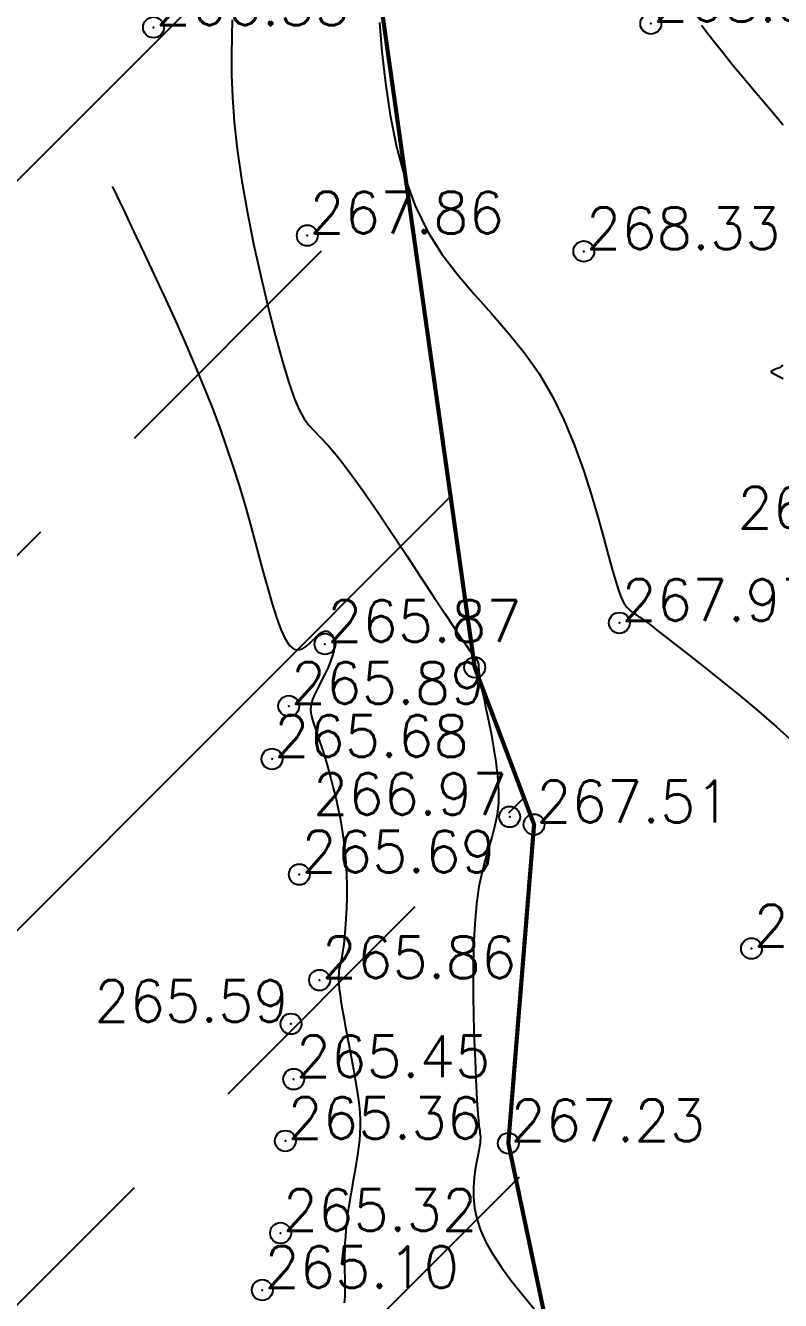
# Model space of a CAD drawing. Header units: millimetres. Extents: x 524954 to 526204, y 9523489 to 9524010.
# Drawn here: x 525380.55 to 525398.65, y 9523552.18 to 9523582.74 of the extents above; entities that cross this region are included whole.
import ezdxf
from ezdxf.enums import TextEntityAlignment as Align

# ---------------------------------------------------------------- set-up
doc = ezdxf.new("R2010")
doc.units = ezdxf.units.MM
doc.header["$PDMODE"] = 32
doc.header["$PDSIZE"] = 0.5
doc.linetypes.add('ACAD_ISO12W100', pattern=[21, 12, -3, 0, -3, 0, -3])
for name, color, linetype in [('Arbre', 34, 'ACAD_ISO12W100'), ('Bord Fleuve', 4, 'ACAD_ISO12W100'), ('CN_01_00', 3, 'Continuous'), ('CN_02_00', 4, 'Continuous'), ('TopoAlt', 3, 'Continuous'), ('TOPOJIS', 7, 'Continuous')]:
    doc.layers.add(name, color=color, linetype=linetype)
doc.styles.add('Simplex 1.0', font='Simplex.shx', dxfattribs={"width": 0.99, "height": 1})

# ---------------------------------------------------------------- blocks, each defined once
blk = doc.blocks.new('TCPOINT M')
at = {"color": 0}
blk.add_point((0, 0), dxfattribs=at)
at = {"layer": 'TopoAlt', "style": 'Simplex 1.0', "width": 0.99}
blk.add_attdef('ALT', (0.15, 0.15), '', height=1, dxfattribs=at)
blk = doc.blocks.new('v088')
at = {"color": 3, "linetype": 'Continuous'}
for p, q in [((-3.898, 3.83), (-3.785, 3.887)), ((-3.897, 3.791), (-3.898, 3.83)), ((-3.821, 3.747), (-3.897, 3.791)), ((-3.729, 3.697), (-3.821, 3.747)), ((-3.785, 3.887), (-3.688, 3.915)), ((-3.621, 3.641), (-3.729, 3.697)), ((-3.688, 3.915), (-3.621, 3.967))]:
    blk.add_line(p, q, dxfattribs=at)

msp = doc.modelspace()

# ---------------------------------------------------------------- hatches: boundary and pattern name
at = {"layer": 'Bord Fleuve', "ltscale": 0.5}
h = msp.add_hatch(dxfattribs=at)
h.set_pattern_fill('ANSI33', color=135, scale=2, style=0)
h.paths.add_polyline_path([(525394.875, 9523547.688), (525386.855, 9523539.684), (525374.857, 9523528.592), (525359.402, 9523533.054), (525302.267, 9523541.753), (525253.226, 9523571.678), (525189.199, 9523592.989), (525146.601, 9523610.427), (525134.908, 9523628.389), (525130.258, 9523644.878), (525129.915, 9523646.053), (525134.923, 9523646.805), (525141.4, 9523651.378), (525145.39, 9523652.194), (525150.779, 9523654.113), (525153.673, 9523654.734), (525157.062, 9523656.215), (525170.428, 9523659.554), (525190.68, 9523663.166), (525195.533, 9523671.037), (525214.046, 9523677.393), (525226.978, 9523684.419), (525241.856, 9523699.409), (525259.549, 9523697.749), (525263.742, 9523702.788), (525265.599, 9523705.429), (525271.397, 9523709.575), (525278.663, 9523713.162), (525282.299, 9523718.359), (525286.813, 9523721.853), (525297.974, 9523715.602), (525305.783, 9523711.053), (525316.348, 9523705.233), (525323.457, 9523701.143), (525333.272, 9523695.625), (525364.282, 9523678.524), (525367.141, 9523669.609), (525369.992, 9523664.673), (525374.256, 9523657.439), (525374.878, 9523649.759), (525376.197, 9523640.514), (525378.821, 9523632.503), (525377.801, 9523621.191), (525377.159, 9523606.875), (525382.451, 9523599.216), (525388.758, 9523585.471), (525391.317, 9523567.355), (525392.74, 9523563.589), (525392.123, 9523555.946)])

# ---------------------------------------------------------------- linework, layer by layer
at = {"layer": 'Bord Fleuve', "ltscale": 0.35, "const_width": 0.1, "flags": 128}
msp.add_lwpolyline([(525364.282, 9523678.524), (525367.141, 9523669.609), (525369.992, 9523664.673), (525374.256, 9523657.439), (525374.878, 9523649.759), (525376.197, 9523640.514), (525378.821, 9523632.503), (525377.801, 9523621.191), (525377.159, 9523606.875), (525382.451, 9523599.216), (525388.758, 9523585.471), (525391.317, 9523567.355), (525392.74, 9523563.589), (525392.123, 9523555.946), (525394.064, 9523546.741)], dxfattribs=at)
at = {"layer": 'CN_01_00', "flags": 128}
for points, elevation in [([(525385.504, 9523582.875), (525385.494, 9523582.478), (525385.486, 9523582.041), (525385.488, 9523581.558), (525385.507, 9523581.023), (525385.548, 9523580.43), (525385.62, 9523579.774), (525385.725, 9523579.054), (525385.86, 9523578.29), (525386.016, 9523577.507), (525386.187, 9523576.73), (525386.363, 9523575.985), (525386.539, 9523575.296), (525386.707, 9523574.688), (525386.858, 9523574.186), (525386.989, 9523573.808), (525387.106, 9523573.531), (525387.218, 9523573.328), (525387.335, 9523573.17), (525387.466, 9523573.026), (525387.621, 9523572.869), (525387.809, 9523572.669), (525388.039, 9523572.398), (525388.317, 9523572.034), (525388.634, 9523571.592), (525388.976, 9523571.097), (525389.33, 9523570.572), (525389.682, 9523570.041), (525390.02, 9523569.526), (525390.33, 9523569.053), (525390.598, 9523568.644), (525390.814, 9523568.317), (525390.983, 9523568.068), (525391.11, 9523567.884), (525391.202, 9523567.755), (525391.265, 9523567.67), (525391.307, 9523567.617), (525391.333, 9523567.586), (525391.35, 9523567.565), (525391.364, 9523567.545), (525391.376, 9523567.523), (525391.385, 9523567.501), (525391.393, 9523567.478), (525391.399, 9523567.454), (525391.404, 9523567.43), (525391.407, 9523567.404), (525391.409, 9523567.378), (525391.41, 9523567.35), (525391.412, 9523567.314), (525391.416, 9523567.266), (525391.424, 9523567.199), (525391.438, 9523567.108), (525391.459, 9523566.985), (525391.49, 9523566.825), (525391.532, 9523566.622), (525391.585, 9523566.372), (525391.646, 9523566.084), (525391.71, 9523565.767), (525391.771, 9523565.431), (525391.824, 9523565.087), (525391.863, 9523564.744), (525391.885, 9523564.414), (525391.883, 9523564.105), (525391.854, 9523563.824), (525391.803, 9523563.563), (525391.735, 9523563.309), (525391.657, 9523563.048), (525391.574, 9523562.768), (525391.493, 9523562.456), (525391.419, 9523562.099), (525391.359, 9523561.684), (525391.317, 9523561.205), (525391.291, 9523560.674), (525391.28, 9523560.112), (525391.28, 9523559.537), (525391.29, 9523558.969), (525391.305, 9523558.427), (525391.324, 9523557.93), (525391.344, 9523557.498), (525391.362, 9523557.145), (525391.378, 9523556.867), (525391.393, 9523556.652), (525391.406, 9523556.491), (525391.418, 9523556.374), (525391.428, 9523556.292), (525391.436, 9523556.233), (525391.443, 9523556.189), (525391.449, 9523556.15), (525391.453, 9523556.11), (525391.453, 9523556.067), (525391.451, 9523556.016), (525391.444, 9523555.952), (525391.432, 9523555.873), (525391.414, 9523555.772), (525391.39, 9523555.647), (525391.361, 9523555.495), (525391.33, 9523555.317), (525391.304, 9523555.115), (525391.289, 9523554.894), (525391.291, 9523554.655), (525391.315, 9523554.401), (525391.368, 9523554.135), (525391.456, 9523553.86), (525391.584, 9523553.578), (525391.749, 9523553.287), (525391.95, 9523552.984), (525392.185, 9523552.667), (525392.45, 9523552.334), (525392.744, 9523551.981)], 267), ([(525396.751, 9523582.749), (525396.903, 9523582.55), (525397.078, 9523582.326), (525397.278, 9523582.075), (525397.507, 9523581.793), (525397.768, 9523581.478), (525398.062, 9523581.129), (525398.38, 9523580.753), (525398.714, 9523580.358)], 269)]:
    msp.add_lwpolyline(points, dxfattribs=dict(at, elevation=elevation))
at = {"layer": 'CN_02_00', "flags": 128}
for points, elevation in [([(525389.032, 9523582.813), (525389.092, 9523582.109), (525389.176, 9523581.361), (525389.291, 9523580.594), (525389.443, 9523579.832), (525389.639, 9523579.099), (525389.886, 9523578.419), (525390.187, 9523577.81), (525390.532, 9523577.262), (525390.91, 9523576.761), (525391.309, 9523576.29), (525391.716, 9523575.834), (525392.119, 9523575.377), (525392.505, 9523574.903), (525392.863, 9523574.397), (525393.183, 9523573.849), (525393.465, 9523573.27), (525393.712, 9523572.675), (525393.927, 9523572.082), (525394.112, 9523571.507), (525394.27, 9523570.965), (525394.405, 9523570.475), (525394.519, 9523570.051), (525394.614, 9523569.706), (525394.693, 9523569.434), (525394.759, 9523569.226), (525394.815, 9523569.072), (525394.861, 9523568.96), (525394.901, 9523568.882), (525394.938, 9523568.828), (525394.973, 9523568.787), (525395.009, 9523568.751), (525395.045, 9523568.719), (525395.081, 9523568.69), (525395.117, 9523568.663), (525395.152, 9523568.639), (525395.185, 9523568.617), (525395.217, 9523568.597), (525395.246, 9523568.578), (525395.274, 9523568.56), (525395.308, 9523568.536), (525395.358, 9523568.5), (525395.431, 9523568.445), (525395.536, 9523568.363), (525395.683, 9523568.249), (525395.881, 9523568.095), (525396.137, 9523567.895), (525396.458, 9523567.644), (525396.832, 9523567.35), (525397.243, 9523567.021), (525397.677, 9523566.669), (525398.118, 9523566.301), (525398.552, 9523565.928), (525398.962, 9523565.56)], 268), ([(525382.63, 9523578.883), (525382.631, 9523578.881), (525382.637, 9523578.87), (525382.652, 9523578.838), (525382.681, 9523578.777), (525382.729, 9523578.676), (525382.801, 9523578.525), (525382.901, 9523578.315), (525383.035, 9523578.035), (525383.204, 9523577.679), (525383.404, 9523577.257), (525383.627, 9523576.783), (525383.865, 9523576.269), (525384.111, 9523575.73), (525384.356, 9523575.178), (525384.595, 9523574.628), (525384.818, 9523574.092), (525385.021, 9523573.581), (525385.204, 9523573.094), (525385.369, 9523572.628), (525385.52, 9523572.179), (525385.658, 9523571.742), (525385.786, 9523571.315), (525385.906, 9523570.893), (525386.022, 9523570.472), (525386.135, 9523570.052), (525386.245, 9523569.639), (525386.354, 9523569.244), (525386.462, 9523568.877), (525386.567, 9523568.547), (525386.672, 9523568.264), (525386.776, 9523568.039), (525386.88, 9523567.88), (525386.983, 9523567.795), (525387.085, 9523567.773), (525387.185, 9523567.8), (525387.283, 9523567.863), (525387.378, 9523567.947), (525387.47, 9523568.038), (525387.557, 9523568.123), (525387.639, 9523568.187), (525387.715, 9523568.22), (525387.784, 9523568.221), (525387.843, 9523568.194), (525387.891, 9523568.142), (525387.926, 9523568.068), (525387.947, 9523567.975), (525387.951, 9523567.867), (525387.936, 9523567.745), (525387.903, 9523567.614), (525387.853, 9523567.476), (525387.792, 9523567.334), (525387.724, 9523567.193), (525387.653, 9523567.053), (525387.584, 9523566.92), (525387.52, 9523566.795), (525387.466, 9523566.683), (525387.426, 9523566.584), (525387.4, 9523566.497), (525387.385, 9523566.416), (525387.382, 9523566.34), (525387.389, 9523566.263), (525387.406, 9523566.183), (525387.431, 9523566.095), (525387.462, 9523565.995), (525387.5, 9523565.881), (525387.543, 9523565.752), (525387.591, 9523565.608), (525387.642, 9523565.451), (525387.696, 9523565.28), (525387.753, 9523565.096), (525387.81, 9523564.899), (525387.869, 9523564.691), (525387.927, 9523564.47), (525387.984, 9523564.239), (525388.038, 9523563.998), (525388.088, 9523563.748), (525388.134, 9523563.491), (525388.173, 9523563.225), (525388.205, 9523562.954), (525388.229, 9523562.677), (525388.243, 9523562.397), (525388.249, 9523562.117), (525388.247, 9523561.842), (525388.24, 9523561.578), (525388.228, 9523561.328), (525388.212, 9523561.098), (525388.195, 9523560.893), (525388.176, 9523560.717), (525388.158, 9523560.574), (525388.14, 9523560.46), (525388.123, 9523560.369), (525388.107, 9523560.297), (525388.093, 9523560.237), (525388.08, 9523560.186), (525388.07, 9523560.136), (525388.061, 9523560.084), (525388.056, 9523560.023), (525388.053, 9523559.952), (525388.055, 9523559.868), (525388.061, 9523559.768), (525388.071, 9523559.651), (525388.088, 9523559.513), (525388.111, 9523559.353), (525388.14, 9523559.168), (525388.177, 9523558.958), (525388.219, 9523558.727), (525388.265, 9523558.48), (525388.314, 9523558.226), (525388.362, 9523557.969), (525388.408, 9523557.715), (525388.451, 9523557.472), (525388.489, 9523557.245), (525388.519, 9523557.038), (525388.543, 9523556.849), (525388.559, 9523556.674), (525388.568, 9523556.508), (525388.57, 9523556.347), (525388.564, 9523556.186), (525388.552, 9523556.021), (525388.533, 9523555.848), (525388.507, 9523555.663), (525388.476, 9523555.468), (525388.441, 9523555.266), (525388.405, 9523555.06), (525388.367, 9523554.852), (525388.331, 9523554.645), (525388.298, 9523554.442), (525388.27, 9523554.246), (525388.247, 9523554.058), (525388.229, 9523553.88), (525388.216, 9523553.711), (525388.207, 9523553.55), (525388.202, 9523553.398), (525388.199, 9523553.254), (525388.198, 9523553.118), (525388.198, 9523552.989), (525388.199, 9523552.868), (525388.2, 9523552.754), (525388.202, 9523552.647), (525388.203, 9523552.545), (525388.203, 9523552.45), (525388.202, 9523552.361), (525388.2, 9523552.276), (525388.196, 9523552.196), (525388.19, 9523552.121)], 266)]:
    msp.add_lwpolyline(points, dxfattribs=dict(at, elevation=elevation))

# ---------------------------------------------------------------- block references
at = {"layer": 'Arbre'}
msp.add_blockref('v088', (525402.331, 9523570.63), dxfattribs=at)
at = {"layer": 'TOPOJIS'}
ref = msp.add_blockref('TCPOINT M', (525383.616, 9523582.696, 266.33), dxfattribs=at)
ref.add_attrib('ALT', '266.33', (525383.666, 9523582.746, 266.33), dxfattribs={"layer": 'TopoAlt', "height": 1, "style": 'Simplex 1.0', "width": 0.99})
ref = msp.add_blockref('TCPOINT M', (525395.539, 9523582.786, 268.89), dxfattribs=at)
ref.add_attrib('ALT', '268.89', (525395.589, 9523582.836, 268.89), dxfattribs={"layer": 'TopoAlt', "height": 1, "style": 'Simplex 1.0', "width": 0.99})
ref = msp.add_blockref('TCPOINT M', (525387.302, 9523577.707, 267.86), dxfattribs=at)
ref.add_attrib('ALT', '267.86', (525387.352, 9523577.757, 267.86), dxfattribs={"layer": 'TopoAlt', "height": 1, "style": 'Simplex 1.0', "width": 0.99})
ref = msp.add_blockref('TCPOINT M', (525393.932, 9523577.327, 268.33), dxfattribs=at)
ref.add_attrib('ALT', '268.33', (525393.982, 9523577.377, 268.33), dxfattribs={"layer": 'TopoAlt', "height": 1, "style": 'Simplex 1.0', "width": 0.99})
ref = msp.add_blockref('TCPOINT M', (525402.331, 9523570.63, 268.43), dxfattribs=at)
ref.add_attrib('ALT', '268.43', dxfattribs={"layer": 'TopoAlt', "height": 1, "style": 'Simplex 1.0', "width": 0.99}).set_placement((525402.281, 9523570.68, 268.43), align=Align.RIGHT)
ref = msp.add_blockref('TCPOINT M', (525394.784, 9523568.42, 267.97), dxfattribs=at)
ref.add_attrib('ALT', '267.97', (525394.834, 9523568.47, 267.97), dxfattribs={"layer": 'TopoAlt', "height": 1, "style": 'Simplex 1.0', "width": 0.99})
ref = msp.add_blockref('TCPOINT M', (525387.727, 9523567.914, 265.87), dxfattribs=at)
ref.add_attrib('ALT', '265.87', (525387.777, 9523567.964, 265.87), dxfattribs={"layer": 'TopoAlt', "height": 1, "style": 'Simplex 1.0', "width": 0.99})
msp.add_blockref('TCPOINT M', (525391.317, 9523567.355, 266.97), dxfattribs=at)
ref = msp.add_blockref('TCPOINT M', (525386.858, 9523566.428, 265.89), dxfattribs=at)
ref.add_attrib('ALT', '265.89', (525386.908, 9523566.478, 265.89), dxfattribs={"layer": 'TopoAlt', "height": 1, "style": 'Simplex 1.0', "width": 0.99})
ref = msp.add_blockref('TCPOINT M', (525386.457, 9523565.159, 265.68), dxfattribs=at)
ref.add_attrib('ALT', '265.68', (525386.507, 9523565.209, 265.68), dxfattribs={"layer": 'TopoAlt', "height": 1, "style": 'Simplex 1.0', "width": 0.99})
ref = msp.add_blockref('TCPOINT M', (525392.155, 9523563.772, 266.97), dxfattribs=at)
ref.add_attrib('ALT', '266.97', dxfattribs={"layer": 'TopoAlt', "height": 1, "style": 'Simplex 1.0', "width": 0.99}).set_placement((525392.105, 9523563.822, 266.97), align=Align.RIGHT)
ref = msp.add_blockref('TCPOINT M', (525392.74, 9523563.589, 267.51), dxfattribs=at)
ref.add_attrib('ALT', '267.51', (525392.79, 9523563.639, 267.51), dxfattribs={"layer": 'TopoAlt', "height": 1, "style": 'Simplex 1.0', "width": 0.99})
ref = msp.add_blockref('TCPOINT M', (525387.111, 9523562.39, 265.69), dxfattribs=at)
ref.add_attrib('ALT', '265.69', (525387.161, 9523562.44, 265.69), dxfattribs={"layer": 'TopoAlt', "height": 1, "style": 'Simplex 1.0', "width": 0.99})
ref = msp.add_blockref('TCPOINT M', (525397.951, 9523560.615, 267.67), dxfattribs=at)
ref.add_attrib('ALT', '267.67', (525398.001, 9523560.665, 267.67), dxfattribs={"layer": 'TopoAlt', "height": 1, "style": 'Simplex 1.0', "width": 0.99})
ref = msp.add_blockref('TCPOINT M', (525387.598, 9523559.857, 265.86), dxfattribs=at)
ref.add_attrib('ALT', '265.86', (525387.648, 9523559.907, 265.86), dxfattribs={"layer": 'TopoAlt', "height": 1, "style": 'Simplex 1.0', "width": 0.99})
ref = msp.add_blockref('TCPOINT M', (525386.912, 9523558.808, 265.59), dxfattribs=at)
ref.add_attrib('ALT', '265.59', dxfattribs={"layer": 'TopoAlt', "height": 1, "style": 'Simplex 1.0', "width": 0.99}).set_placement((525386.862, 9523558.858, 265.59), align=Align.RIGHT)
ref = msp.add_blockref('TCPOINT M', (525386.976, 9523557.482, 265.45), dxfattribs=at)
ref.add_attrib('ALT', '265.45', (525387.026, 9523557.532, 265.45), dxfattribs={"layer": 'TopoAlt', "height": 1, "style": 'Simplex 1.0', "width": 0.99})
ref = msp.add_blockref('TCPOINT M', (525386.777, 9523556.003, 265.36), dxfattribs=at)
ref.add_attrib('ALT', '265.36', (525386.827, 9523556.053, 265.36), dxfattribs={"layer": 'TopoAlt', "height": 1, "style": 'Simplex 1.0', "width": 0.99})
ref = msp.add_blockref('TCPOINT M', (525392.123, 9523555.946, 267.23), dxfattribs=at)
ref.add_attrib('ALT', '267.23', (525392.173, 9523555.996, 267.23), dxfattribs={"layer": 'TopoAlt', "height": 1, "style": 'Simplex 1.0', "width": 0.99})
ref = msp.add_blockref('TCPOINT M', (525386.663, 9523553.794, 265.32), dxfattribs=at)
ref.add_attrib('ALT', '265.32', (525386.713, 9523553.844, 265.32), dxfattribs={"layer": 'TopoAlt', "height": 1, "style": 'Simplex 1.0', "width": 0.99})
ref = msp.add_blockref('TCPOINT M', (525386.224, 9523552.428, 265.1), dxfattribs=at)
ref.add_attrib('ALT', '265.10', (525386.274, 9523552.478, 265.1), dxfattribs={"layer": 'TopoAlt', "height": 1, "style": 'Simplex 1.0', "width": 0.99})

doc.saveas('drawing.dxf')
